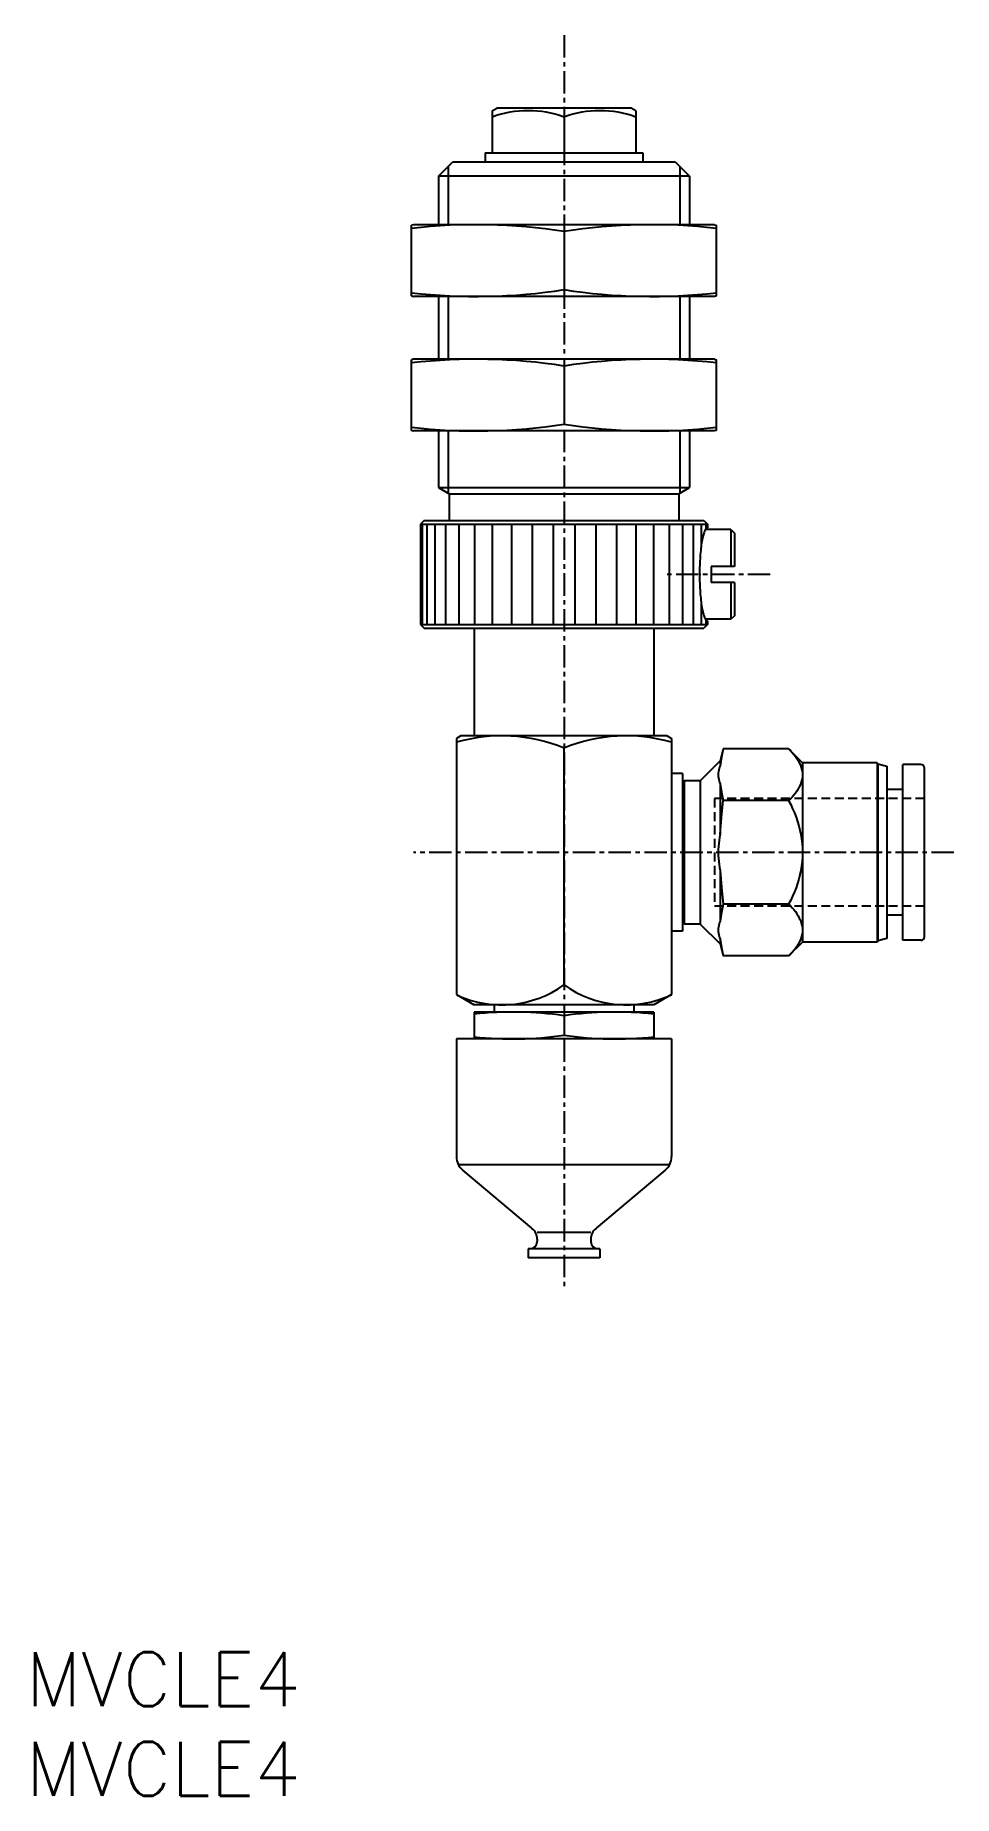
# Model space of a CAD drawing. Extents: x 0.5 to 51.7, y 0 to 98.2.
import ezdxf

# ---------------------------------------------------------------- set-up
doc = ezdxf.new("R2010")
doc.units = 0
doc.linetypes.add('CENTER', pattern=[2, 1.25, -0.25, 0.25, -0.25])
doc.linetypes.add('DASHED', pattern=[0.75, 0.5, -0.25])
doc.layers.get('0').update_dxf_attribs({"linetype": 'CONTINUOUS'})
doc.layers.add('CENTER', color=1, linetype='CENTER')
doc.styles.get("Standard").update_dxf_attribs({"font": 'txt.shx'})

# ---------------------------------------------------------------- blocks, each defined once
blk = doc.blocks.new('*U11')
at = {"color": 7, "linetype": 'CONTINUOUS'}
blk.add_text('MVCLE4', height=3, dxfattribs=at).set_placement((0, 0))
blk = doc.blocks.new('*U12')
at = {"color": 7, "linetype": 'CONTINUOUS'}
blk.add_text('MVCLE4', height=3, dxfattribs=at).set_placement((0, 5))

msp = doc.modelspace()

# ---------------------------------------------------------------- linework, layer by layer
at = {"color": 7, "linetype": 'CONTINUOUS'}
for p, q in [((26, 93.956), (26.25, 94.1)), ((26, 93.956), (26, 91.6)), ((33.75, 94.1), (26.25, 94.1)), ((30, 93.598), (30, 91.6)), ((34, 93.956), (33.75, 94.1)), ((34, 93.956), (34, 91.6)), ((25.6, 91.6), (25.6, 91.1)), ((25.6, 91.6), (34.4, 91.6)), ((34.4, 91.6), (34.4, 91.1)), ((23, 90.3), (23.8, 91.1)), ((23.542, 90.841), (23.542, 87.6)), ((23.8, 91.1), (36.2, 91.1)), ((36.2, 91.1), (37, 90.3)), ((36.459, 90.841), (36.459, 87.6)), ((37, 90.3), (23, 90.3)), ((23, 90.3), (23, 87.6)), ((37, 90.3), (37, 87.6)), ((21.6, 87.6), (21.5, 87.573)), ((21.5, 83.627), (21.5, 87.573)), ((38.4, 87.6), (21.6, 87.6)), ((38.4, 87.6), (38.5, 87.573)), ((38.5, 83.627), (38.5, 87.573)), ((30, 87.221), (30, 83.979)), ((21.5, 83.627), (21.6, 83.6)), ((38.4, 83.6), (21.6, 83.6)), ((23, 83.6), (23, 80.1)), ((23.542, 83.6), (23.542, 80.1)), ((36.459, 83.6), (36.459, 80.1)), ((37, 83.6), (37, 80.1)), ((38.5, 83.627), (38.4, 83.6)), ((21.6, 80.1), (21.5, 80.073)), ((21.5, 76.127), (21.5, 80.073)), ((38.4, 80.1), (21.6, 80.1)), ((30, 79.721), (30, 76.479)), ((38.4, 80.1), (38.5, 80.073)), ((38.5, 76.127), (38.5, 80.073)), ((21.5, 76.127), (21.6, 76.1)), ((38.4, 76.1), (21.6, 76.1)), ((23, 76.1), (23, 72.946)), ((23.542, 76.1), (23.542, 72.634)), ((36.459, 76.1), (36.459, 72.634)), ((37, 76.1), (37, 72.946)), ((38.5, 76.127), (38.4, 76.1)), ((23, 72.946), (37, 72.946)), ((23, 72.946), (23.6, 72.6)), ((36.4, 72.6), (37, 72.946)), ((23.6, 72.6), (23.6, 71.1)), ((23.6, 72.6), (36.4, 72.6)), ((36.4, 72.6), (36.4, 71.1)), ((22.2, 71.1), (22, 70.9)), ((22, 70.9), (38, 70.9)), ((22, 70.9), (22, 65.3)), ((22.089, 70.9), (22.089, 65.3)), ((22.2, 71.1), (37.8, 71.1)), ((22.355, 70.9), (22.355, 65.3)), ((22.792, 70.9), (22.792, 65.3)), ((23.39, 70.9), (23.39, 65.3)), ((24.136, 70.9), (24.136, 65.3)), ((25.012, 70.9), (25.012, 65.3)), ((26, 70.9), (26, 65.3)), ((27.077, 70.9), (27.077, 65.3)), ((28.22, 70.9), (28.22, 65.3)), ((29.402, 70.9), (29.402, 65.3)), ((30.598, 70.9), (30.598, 65.3)), ((31.78, 70.9), (31.78, 65.3)), ((32.923, 70.9), (32.923, 65.3)), ((34, 70.9), (34, 65.3)), ((34.988, 70.9), (34.988, 65.3)), ((35.864, 70.9), (35.864, 65.3)), ((36.61, 70.9), (36.61, 65.3)), ((37.208, 70.9), (37.208, 65.3)), ((37.645, 70.9), (37.645, 69.594)), ((37.8, 71.1), (38, 70.9)), ((37.911, 70.9), (37.911, 70.644)), ((38, 70.9), (38, 70.7)), ((39.3, 70.6), (37.881, 70.6)), ((39.3, 70.6), (39.3, 68.55)), ((39.3, 70.6), (39.5, 70.4)), ((39.5, 70.4), (39.5, 68.55)), ((38.2, 68.55), (38.2, 67.65)), ((39.5, 68.55), (38.2, 68.55)), ((39.5, 67.65), (38.2, 67.65)), ((39.3, 67.65), (39.3, 65.6)), ((39.5, 67.65), (39.5, 65.8)), ((37.645, 66.606), (37.645, 65.3)), ((39.5, 65.8), (39.3, 65.6)), ((22, 65.3), (38, 65.3)), ((22, 65.3), (22.2, 65.1)), ((22.2, 65.1), (37.8, 65.1)), ((25, 65.1), (25, 59.1)), ((35, 65.1), (35, 59.1)), ((38, 65.3), (37.8, 65.1)), ((39.3, 65.6), (37.881, 65.6)), ((37.911, 65.556), (37.911, 65.3)), ((38, 65.5), (38, 65.3)), ((24.25, 59.1), (24, 58.956)), ((24, 58.956), (24, 44.677)), ((35.75, 59.1), (24.25, 59.1)), ((35.75, 59.1), (36, 58.956)), ((36, 58.956), (36, 44.677)), ((30, 45.213), (30, 58.42)), ((38.88, 58.373), (38.7, 57.7)), ((42.526, 58.373), (38.88, 58.373)), ((42.526, 58.373), (43.3, 57.6)), ((36, 57), (36, 48.2)), ((36.6, 57), (36, 57)), ((36.6, 57), (36.6, 48.2)), ((38.7, 57.7), (37.6, 56.6)), ((38.7, 57.7), (38.7, 57.433)), ((43.3, 57.6), (43.3, 47.6)), ((47.462, 57.6), (43.3, 57.6)), ((47.462, 57.6), (47.5, 57.534)), ((47.462, 57.6), (47.462, 47.6)), ((47.5, 57.534), (47.5, 47.666)), ((47.5, 57.534), (48, 57.4)), ((48, 57.4), (48, 47.8)), ((48.9, 47.7), (48.9, 57.5)), ((49.9, 57.5), (48.9, 57.5)), ((50.1, 47.9), (50.1, 57.3)), ((36.7, 56.6), (36.6, 56.5)), ((37.6, 56.6), (36.7, 56.6)), ((36.7, 56.6), (36.7, 48.6)), ((37.6, 56.6), (37.6, 48.6)), ((38.7, 56.428), (38.7, 53.605)), ((48.9, 56.1), (48, 56.1)), ((42.526, 55.487), (38.88, 55.487)), ((38.7, 51.595), (38.7, 48.772)), ((42.526, 49.713), (38.88, 49.713)), ((48.9, 49.1), (48, 49.1)), ((36.6, 48.2), (36, 48.2)), ((36.7, 48.6), (36.6, 48.7)), ((37.6, 48.6), (36.7, 48.6)), ((37.6, 48.6), (38.7, 47.5)), ((38.7, 47.767), (38.7, 47.5)), ((38.7, 47.5), (38.88, 46.826)), ((43.3, 47.6), (42.526, 46.826)), ((47.462, 47.6), (43.3, 47.6)), ((47.5, 47.666), (47.462, 47.6)), ((48, 47.8), (47.5, 47.666)), ((49.9, 47.7), (48.9, 47.7)), ((42.526, 46.826), (38.88, 46.826)), ((24, 44.677), (25, 44.1)), ((36, 44.677), (35, 44.1)), ((35, 44.1), (25, 44.1)), ((35, 43.7), (25, 43.7)), ((25, 43.7), (25, 42.2)), ((26.1, 44.1), (26.1, 43.7)), ((30, 43.493), (30, 42.407)), ((33.9, 44.1), (33.9, 43.7)), ((35, 43.7), (35, 42.2)), ((24, 42.2), (24, 35.642)), ((36, 42.2), (24, 42.2)), ((36, 42.2), (36, 35.642)), ((35.885, 35.176), (24.115, 35.176)), ((28.214, 31.64), (24.357, 34.876)), ((35.643, 34.876), (31.786, 31.64)), ((32, 30.5), (28, 30.5)), ((28, 30.5), (28, 30)), ((31.5, 31.4), (28.5, 31.4)), ((28.5, 31.027), (28.5, 30.9)), ((31.5, 31.027), (31.5, 30.9)), ((32, 30.5), (32, 30)), ((32, 30), (28, 30))]:
    msp.add_line(p, q, dxfattribs=at)
at = {"color": 3, "linetype": 'DASHED'}
for p, q in [((38.4, 55.6), (38.4, 49.6)), ((50.1, 55.6), (38.4, 55.6)), ((50.1, 49.6), (38.4, 49.6))]:
    msp.add_line(p, q, dxfattribs=at)
at = {"color": 7, "linetype": 'CONTINUOUS'}
for points in [[(38, 70.7, 0.049127), (37.915, 70.651, 0.049127), (37.834, 70.503, 0.049127), (37.759, 70.263, 0.049127), (37.693, 69.94, 0.049127), (37.639, 69.547, 0.049127), (37.599, 69.098, 0.049127), (37.574, 68.61, 0.049127), (37.566, 68.103, 0.049127), (37.574, 67.595, 0.049127), (37.599, 67.108, 0.049127), (37.639, 66.658, 0.049127), (37.693, 66.263, 0.049127), (37.759, 65.94, 0.049127), (37.834, 65.699, 0.049127), (37.915, 65.55, 0.049127), (38, 65.5, -1)], [(42.526, 58.373, -0.103304), (43.182, 57.474, -0.216611), (43.182, 56.386, -0.103324), (42.526, 55.487)], [(38.7, 57.433, 0.060459), (38.612, 57.102, 0.069408), (38.612, 56.759, 0.060493), (38.7, 56.428)], [(42.526, 55.487, -0.076016), (43.204, 53.6, -0.096023), (43.204, 51.6, -0.076035), (42.526, 49.713)], [(38.7, 53.605, 0.032378), (38.611, 52.937, 0.033597), (38.611, 52.263, 0.032384), (38.7, 51.595)], [(42.526, 49.713, -0.103304), (43.182, 48.814, -0.216611), (43.182, 47.726, -0.103324), (42.526, 46.826)], [(38.7, 48.772, 0.06046), (38.612, 48.441, 0.069407), (38.612, 48.098, 0.060494), (38.7, 47.767)]]:
    msp.add_lwpolyline(points, format="xyb", dxfattribs=at)
for points in [[(38.88, 58.373), (38.79, 57.903), (38.7, 57.433)], [(38.7, 56.428), (38.79, 55.957), (38.88, 55.487)], [(38.7, 53.605), (38.79, 54.546), (38.88, 55.487)], [(38.7, 51.595), (38.79, 50.654), (38.88, 49.713)], [(38.88, 49.713), (38.79, 49.243), (38.7, 48.772)], [(38.7, 47.767), (38.79, 47.297), (38.88, 46.826)]]:
    msp.add_lwpolyline(points, dxfattribs=at)
for centre, radius, start, end in [((28, 88.179), 5.777, 69.74385, 110.25615), ((32, 88.179), 5.777, 69.74385, 110.25615), ((25.093, 55.65), 31.95, 81.16457, 96.45603), ((34.907, 55.65), 31.95, 83.54398, 98.83543), ((25.093, 115.55), 31.95, 263.54397, 278.83543), ((34.907, 115.55), 31.95, 261.16457, 276.45603), ((25.093, 48.15), 31.95, 81.16457, 96.45603), ((34.907, 48.15), 31.95, 83.54398, 98.83543), ((25.093, 108.05), 31.95, 263.54397, 278.83543), ((34.907, 108.05), 31.95, 261.16457, 276.45603), ((26.536, 49.939), 9.161, 67.78069, 106.07093), ((33.464, 49.939), 9.161, 73.92907, 112.21931), ((49.9, 57.3), 0.2, 0, 90), ((49.9, 47.9), 0.2, 270, 0), ((26.536, 50.046), 5.946, 245.63141, 305.6314), ((33.464, 50.046), 5.946, 234.3686, 295.24373), ((27.113, 23.493), 20.207, 81.7868, 96.00289), ((32.887, 23.493), 20.207, 83.99711, 98.2132), ((27.113, 62.407), 20.207, 263.99711, 278.2132), ((32.887, 62.407), 20.207, 261.7868, 276.00289), ((25, 35.642), 1, 180, 230.00001), ((35, 35.642), 1, 309.99999, 0), ((27.7, 31.027), 0.8, 359.99999, 50), ((32.3, 31.027), 0.8, 130, 180.00001), ((28.1, 30.9), 0.4, 270, 0.00001), ((31.9, 30.9), 0.4, 179.99999, 270)]:
    msp.add_arc(centre, radius, start, end, dxfattribs=at)
at = {"layer": 'CENTER', "color": 1, "linetype": 'CENTER'}
for p, q in [((30, 98.165), (30, 28.236)), ((41.5, 68.1), (35.566, 68.1)), ((51.735, 52.6), (21.617, 52.6))]:
    msp.add_line(p, q, dxfattribs=at)

# ---------------------------------------------------------------- block references
at = {"color": 7, "linetype": 'CONTINUOUS'}
for name in ['*U12', '*U11']:
    msp.add_blockref(name, (0, 0), dxfattribs=at)

doc.saveas('drawing.dxf')
